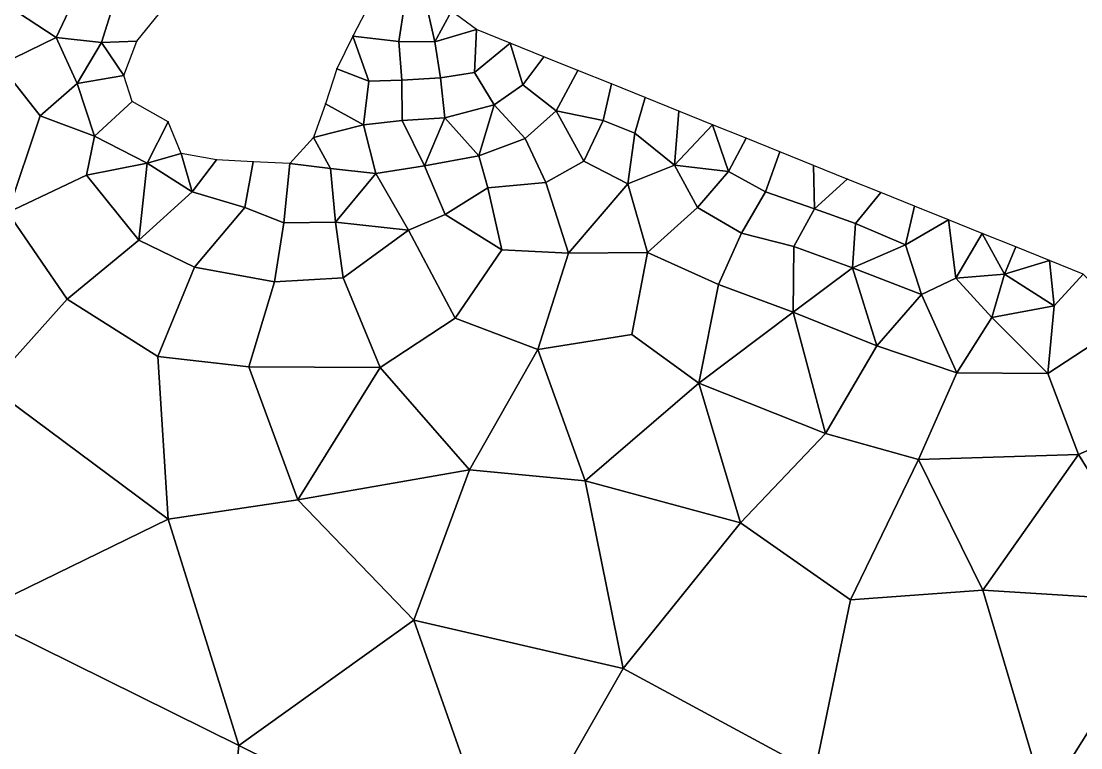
# Model space of a CAD drawing. Extents: x 380827 to 407438, y 6452886 to 6483357.
# Drawn here: x 391871.8 to 392162.9, y 6463290.2 to 6463489.9 of the extents above; entities that cross this region are included whole.
import ezdxf

# ---------------------------------------------------------------- set-up
doc = ezdxf.new("R2010")
doc.units = 0
for name, color, linetype in [('MESH_BOUND', 25, 'CONTINUOUS'), ('MESH_ELEMS', 18, 'CONTINUOUS'), ('MESH_NDSTRNGS', 17, 'CONTINUOUS'), ('MESH_NODES', 18, 'CONTINUOUS')]:
    doc.layers.add(name, color=color, linetype=linetype)

msp = doc.modelspace()

# ---------------------------------------------------------------- linework, layer by layer
at = {"layer": 'MESH_BOUND', "color": 25}
for points in [[(391967.556, 6463494.73, -2), (391962.907, 6463485.79, -2)], [(391996.884, 6463487.56, -2), (391989.96, 6463492.6, -2)], [(391903.577, 6463484.42, -2), (391909.829, 6463492.22, -2)], [(392006.141, 6463483.83, -2), (391996.884, 6463487.56, -2)], [(391900, 6463475, -2), (391903.577, 6463484.42, -2)], [(391962.907, 6463485.79, -2), (391958.453, 6463476.77, -2)], [(392015.397, 6463480.1, -2), (392006.141, 6463483.83, -2)], [(392024.654, 6463476.37, -2), (392015.397, 6463480.1, -2)], [(391958.453, 6463476.77, -2), (391955.356, 6463467.2, -2)], [(392033.91, 6463472.64, -1.19), (392024.654, 6463476.37, -2)], [(391902.3, 6463467.8, -2), (391900, 6463475, -2)], [(392043.166, 6463468.91, -1.167), (392033.91, 6463472.64, -1.19)], [(391912.2, 6463462.2, -2), (391902.3, 6463467.8, -2)], [(391955.356, 6463467.2, -2), (391952.104, 6463457.89, -2)], [(392052.423, 6463465.18, -1.145), (392043.166, 6463468.91, -1.167)], [(392061.679, 6463461.44, -1.122), (392052.423, 6463465.18, -1.145)], [(391915.723, 6463453.52, -2), (391912.2, 6463462.2, -2)], [(392070.936, 6463457.71, -1.099), (392061.679, 6463461.44, -1.122)], [(391952.104, 6463457.89, -2), (391945.543, 6463450.75, -2)], [(392080.192, 6463453.98, -1.076), (392070.936, 6463457.71, -1.099)], [(391925.413, 6463451.76, -2), (391915.723, 6463453.52, -2)], [(392089.449, 6463450.25, -1.053), (392080.192, 6463453.98, -1.076)], [(391935.479, 6463451.27, -2), (391925.413, 6463451.76, -2)], [(391945.543, 6463450.75, -2), (391935.479, 6463451.27, -2)], [(392098.705, 6463446.52, -1.031), (392089.449, 6463450.25, -1.053)], [(392107.961, 6463442.79, -1.008), (392098.705, 6463446.52, -1.031)], [(392117.218, 6463439.06, -0.985), (392107.961, 6463442.79, -1.008)], [(392126.474, 6463435.33, -0.962), (392117.218, 6463439.06, -0.985)], [(392135.731, 6463431.59, -0.94), (392126.474, 6463435.33, -0.962)], [(392144.987, 6463427.86, -0.917), (392135.731, 6463431.59, -0.94)], [(392154.244, 6463424.13, -0.894), (392144.987, 6463427.86, -0.917)], [(392163.5, 6463420.4, -0.871), (392154.244, 6463424.13, -0.894)]]:
    msp.add_polyline3d(points, dxfattribs=at)
at = {"layer": 'MESH_ELEMS', "color": 178}
for points in [[(391887.322, 6463498.07, -2), (391875.729, 6463507.9, -2), (391865.601, 6463495.66, -2), (391881.415, 6463485.38, -2)], [(391865.601, 6463495.66, -2), (391865.9, 6463477.93, -2), (391881.415, 6463485.38, -2), (391865.601, 6463495.66, -2)], [(391887.322, 6463498.07, -2), (391881.415, 6463485.38, -2), (391893.865, 6463484.05, -2), (391897.412, 6463495.35, -2)], [(391975.563, 6463484.3, -2), (391985.454, 6463484.2, -2), (391982.528, 6463496.75, -2), (391977.085, 6463494.42, -2)], [(391989.96, 6463492.6, -2), (391982.528, 6463496.75, -2), (391985.454, 6463484.2, -2), (391989.96, 6463492.6, -2)], [(391903.577, 6463484.42, -2), (391909.829, 6463492.22, -2), (391897.412, 6463495.35, -2), (391893.865, 6463484.05, -2)], [(391975.563, 6463484.3, -2), (391977.085, 6463494.42, -2), (391967.556, 6463494.73, -2), (391962.907, 6463485.79, -2)], [(391989.96, 6463492.6, -2), (391985.454, 6463484.2, -2), (391996.884, 6463487.56, -2), (391989.96, 6463492.6, -2)], [(391985.454, 6463484.2, -2), (391986.995, 6463474.28, -2), (391996.328, 6463475.76, -2), (391996.884, 6463487.56, -2)], [(391996.884, 6463487.56, -2), (391996.328, 6463475.76, -2), (392006.141, 6463483.83, -2), (391996.884, 6463487.56, -2)], [(391876.977, 6463463.88, -2), (391887.148, 6463472.79, -2), (391881.415, 6463485.38, -2), (391865.9, 6463477.93, -2)], [(391887.148, 6463472.79, -2), (391893.865, 6463484.05, -2), (391881.415, 6463485.38, -2), (391887.148, 6463472.79, -2)], [(391893.865, 6463484.05, -2), (391887.148, 6463472.79, -2), (391900, 6463475, -2), (391893.865, 6463484.05, -2)], [(391893.865, 6463484.05, -2), (391900, 6463475, -2), (391903.577, 6463484.42, -2), (391893.865, 6463484.05, -2)], [(391967.273, 6463473.43, -2), (391962.907, 6463485.79, -2), (391958.453, 6463476.77, -2), (391967.273, 6463473.43, -2)], [(391975.563, 6463484.3, -2), (391962.907, 6463485.79, -2), (391967.273, 6463473.43, -2), (391976.321, 6463473.69, -2)], [(391985.454, 6463484.2, -2), (391975.563, 6463484.3, -2), (391976.321, 6463473.69, -2), (391986.995, 6463474.28, -2)], [(392009.567, 6463472.36, -2), (392006.141, 6463483.83, -2), (391996.328, 6463475.76, -2), (392001.753, 6463466.95, -2)], [(392009.567, 6463472.36, -2), (392015.397, 6463480.1, -2), (392006.141, 6463483.83, -2), (392009.567, 6463472.36, -2)], [(392018.747, 6463465.3, -2), (392024.654, 6463476.37, -2), (392015.397, 6463480.1, -2), (392009.567, 6463472.36, -2)], [(391868.124, 6463437.34, -2), (391876.977, 6463463.88, -2), (391865.9, 6463477.93, -2), (391847.146, 6463462.39, -2)], [(391955.356, 6463467.2, -2), (391965.831, 6463461.38, -2), (391967.273, 6463473.43, -2), (391958.453, 6463476.77, -2)], [(391986.995, 6463474.28, -2), (391988.118, 6463463.33, -2), (392001.753, 6463466.95, -2), (391996.328, 6463475.76, -2)], [(392031.614, 6463462.59, -1.194), (392033.91, 6463472.64, -1.19), (392024.654, 6463476.37, -2), (392018.747, 6463465.3, -2)], [(391876.977, 6463463.88, -2), (391891.888, 6463458.31, -2), (391887.148, 6463472.79, -2), (391876.977, 6463463.88, -2)], [(391887.148, 6463472.79, -2), (391891.888, 6463458.31, -2), (391902.3, 6463467.8, -2), (391900, 6463475, -2)], [(391976.443, 6463462.61, -2), (391976.321, 6463473.69, -2), (391967.273, 6463473.43, -2), (391965.831, 6463461.38, -2)], [(391986.995, 6463474.28, -2), (391976.321, 6463473.69, -2), (391976.443, 6463462.61, -2), (391988.118, 6463463.33, -2)], [(392010.245, 6463457.69, -2), (392018.747, 6463465.3, -2), (392009.567, 6463472.36, -2), (392001.753, 6463466.95, -2)], [(392031.614, 6463462.59, -1.194), (392040.359, 6463459.14, -1.173), (392043.166, 6463468.91, -1.167), (392033.91, 6463472.64, -1.19)], [(391891.888, 6463458.31, -2), (391906.392, 6463450.85, -2), (391912.2, 6463462.2, -2), (391902.3, 6463467.8, -2)], [(391965.831, 6463461.38, -2), (391955.356, 6463467.2, -2), (391952.104, 6463457.89, -2), (391965.831, 6463461.38, -2)], [(392001.753, 6463466.95, -2), (391988.118, 6463463.33, -2), (391997.454, 6463452.88, -2), (392001.753, 6463466.95, -2)], [(392001.753, 6463466.95, -2), (391997.454, 6463452.88, -2), (392010.245, 6463457.69, -2), (392001.753, 6463466.95, -2)], [(392040.359, 6463459.14, -1.173), (392051.202, 6463450.31, -1.146), (392052.423, 6463465.18, -1.145), (392043.166, 6463468.91, -1.167)], [(391889.737, 6463447.59, -2), (391891.888, 6463458.31, -2), (391876.977, 6463463.88, -2), (391868.124, 6463437.34, -2)], [(392010.245, 6463457.69, -2), (392015.871, 6463445.58, -2), (392026.367, 6463451.42, -1.204), (392018.747, 6463465.3, -2)], [(392026.367, 6463451.42, -1.204), (392031.614, 6463462.59, -1.194), (392018.747, 6463465.3, -2), (392026.367, 6463451.42, -1.204)], [(392052.423, 6463465.18, -1.145), (392051.202, 6463450.31, -1.146), (392061.679, 6463461.44, -1.122), (392052.423, 6463465.18, -1.145)], [(391915.723, 6463453.52, -2), (391912.2, 6463462.2, -2), (391906.392, 6463450.85, -2), (391915.723, 6463453.52, -2)], [(391956.735, 6463449.4, -2), (391969.247, 6463448.05, -2), (391965.831, 6463461.38, -2), (391952.104, 6463457.89, -2)], [(391976.443, 6463462.61, -2), (391965.831, 6463461.38, -2), (391969.247, 6463448.05, -2), (391982.603, 6463450.11, -2)], [(391976.443, 6463462.61, -2), (391982.603, 6463450.11, -2), (391988.118, 6463463.33, -2), (391976.443, 6463462.61, -2)], [(391997.454, 6463452.88, -2), (391988.118, 6463463.33, -2), (391982.603, 6463450.11, -2), (391997.454, 6463452.88, -2)], [(392040.359, 6463459.14, -1.173), (392031.614, 6463462.59, -1.194), (392026.367, 6463451.42, -1.204), (392038.396, 6463445.19, -1.176)], [(392051.202, 6463450.31, -1.146), (392066.113, 6463448.57, -1.11), (392061.679, 6463461.44, -1.122), (392051.202, 6463450.31, -1.146)], [(392066.113, 6463448.57, -1.11), (392070.936, 6463457.71, -1.099), (392061.679, 6463461.44, -1.122), (392066.113, 6463448.57, -1.11)], [(391889.737, 6463447.59, -2), (391906.392, 6463450.85, -2), (391891.888, 6463458.31, -2), (391889.737, 6463447.59, -2)], [(391956.735, 6463449.4, -2), (391952.104, 6463457.89, -2), (391945.543, 6463450.75, -2), (391956.735, 6463449.4, -2)], [(392015.871, 6463445.58, -2), (392010.245, 6463457.69, -2), (391997.454, 6463452.88, -2), (391999.959, 6463444.06, -2)], [(392040.359, 6463459.14, -1.173), (392038.396, 6463445.19, -1.176), (392051.202, 6463450.31, -1.146), (392040.359, 6463459.14, -1.173)], [(392080.192, 6463453.98, -1.076), (392070.936, 6463457.71, -1.099), (392066.113, 6463448.57, -1.11), (392076.279, 6463442.96, -1.085)], [(391918.774, 6463442.96, -2), (391915.723, 6463453.52, -2), (391906.392, 6463450.85, -2), (391918.774, 6463442.96, -2)], [(391915.723, 6463453.52, -2), (391918.774, 6463442.96, -2), (391925.413, 6463451.76, -2), (391915.723, 6463453.52, -2)], [(391997.454, 6463452.88, -2), (391982.603, 6463450.11, -2), (391988.223, 6463436.74, -2), (391999.959, 6463444.06, -2)], [(392089.449, 6463450.25, -1.053), (392080.192, 6463453.98, -1.076), (392076.279, 6463442.96, -1.085), (392089.683, 6463438.31, -1.052)], [(391906.392, 6463450.85, -2), (391889.737, 6463447.59, -2), (391904.133, 6463429.71, -2), (391906.392, 6463450.85, -2)], [(391904.133, 6463429.71, -2), (391918.774, 6463442.96, -2), (391906.392, 6463450.85, -2), (391904.133, 6463429.71, -2)], [(391933.241, 6463438.69, -2), (391935.479, 6463451.27, -2), (391925.413, 6463451.76, -2), (391918.774, 6463442.96, -2)], [(391935.479, 6463451.27, -2), (391933.241, 6463438.69, -2), (391943.917, 6463434.48, -2), (391945.543, 6463450.75, -2)], [(391943.917, 6463434.48, -2), (391958.122, 6463434.67, -2), (391956.735, 6463449.4, -2), (391945.543, 6463450.75, -2)], [(391969.247, 6463448.05, -2), (391956.735, 6463449.4, -2), (391958.122, 6463434.67, -2), (391969.247, 6463448.05, -2)], [(391982.603, 6463450.11, -2), (391969.247, 6463448.05, -2), (391978.132, 6463432.44, -2), (391988.223, 6463436.74, -2)], [(392022.128, 6463426.16, -1.21), (392038.396, 6463445.19, -1.176), (392026.367, 6463451.42, -1.204), (392015.871, 6463445.58, -2)], [(392057.591, 6463438.69, -1.13), (392051.202, 6463450.31, -1.146), (392038.396, 6463445.19, -1.176), (392043.803, 6463426.35, -1.16)], [(392051.202, 6463450.31, -1.146), (392057.591, 6463438.69, -1.13), (392066.113, 6463448.57, -1.11), (392051.202, 6463450.31, -1.146)], [(392089.449, 6463450.25, -1.053), (392089.683, 6463438.31, -1.052), (392098.705, 6463446.52, -1.031), (392089.449, 6463450.25, -1.053)], [(391884.412, 6463413.49, -2), (391904.133, 6463429.71, -2), (391889.737, 6463447.59, -2), (391868.124, 6463437.34, -2)], [(391978.132, 6463432.44, -2), (391969.247, 6463448.05, -2), (391958.122, 6463434.67, -2), (391978.132, 6463432.44, -2)], [(392069.657, 6463431.62, -1.1), (392076.279, 6463442.96, -1.085), (392066.113, 6463448.57, -1.11), (392057.591, 6463438.69, -1.13)], [(392100.945, 6463434.26, -1.024), (392107.961, 6463442.79, -1.008), (392098.705, 6463446.52, -1.031), (392089.683, 6463438.31, -1.052)], [(392003.854, 6463427.02, -2), (391999.959, 6463444.06, -2), (391988.223, 6463436.74, -2), (392003.854, 6463427.02, -2)], [(392003.854, 6463427.02, -2), (392022.128, 6463426.16, -1.21), (392015.871, 6463445.58, -2), (391999.959, 6463444.06, -2)], [(392022.128, 6463426.16, -1.21), (392043.803, 6463426.35, -1.16), (392038.396, 6463445.19, -1.176), (392022.128, 6463426.16, -1.21)], [(391919.375, 6463422.33, -2), (391933.241, 6463438.69, -2), (391918.774, 6463442.96, -2), (391904.133, 6463429.71, -2)], [(392084.033, 6463427.99, -1.065), (392089.683, 6463438.31, -1.052), (392076.279, 6463442.96, -1.085), (392069.657, 6463431.62, -1.1)], [(392114.68, 6463428.4, -0.99), (392117.218, 6463439.06, -0.985), (392107.961, 6463442.79, -1.008), (392100.945, 6463434.26, -1.024)], [(391884.412, 6463413.49, -2), (391868.124, 6463437.34, -2), (391835.367, 6463423.42, -2), (391863.021, 6463389.59, -2)], [(391941.398, 6463418.3, -2), (391943.917, 6463434.48, -2), (391933.241, 6463438.69, -2), (391919.375, 6463422.33, -2)], [(392063.353, 6463417.57, -1.114), (392069.657, 6463431.62, -1.1), (392057.591, 6463438.69, -1.13), (392043.803, 6463426.35, -1.16)], [(392084.033, 6463427.99, -1.065), (392100.119, 6463422.13, -1.025), (392100.945, 6463434.26, -1.024), (392089.683, 6463438.31, -1.052)], [(392117.218, 6463439.06, -0.985), (392114.68, 6463428.4, -0.99), (392126.474, 6463435.33, -0.962), (392117.218, 6463439.06, -0.985)], [(391958.122, 6463434.67, -2), (391943.917, 6463434.48, -2), (391941.398, 6463418.3, -2), (391960.219, 6463419.39, -2)], [(391960.219, 6463419.39, -2), (391978.132, 6463432.44, -2), (391958.122, 6463434.67, -2), (391960.219, 6463419.39, -2)], [(391991.033, 6463408.31, -2), (392003.854, 6463427.02, -2), (391988.223, 6463436.74, -2), (391978.132, 6463432.44, -2)], [(392128.561, 6463419.27, -0.956), (392126.474, 6463435.33, -0.962), (392114.68, 6463428.4, -0.99), (392119.135, 6463414.83, -0.978)], [(392128.561, 6463419.27, -0.956), (392135.731, 6463431.59, -0.94), (392126.474, 6463435.33, -0.962), (392128.561, 6463419.27, -0.956)], [(391991.033, 6463408.31, -2), (391978.132, 6463432.44, -2), (391960.219, 6463419.39, -2), (391970.368, 6463394.76, -2)], [(392063.353, 6463417.57, -1.114), (392083.841, 6463409.96, -1.063), (392084.033, 6463427.99, -1.065), (392069.657, 6463431.62, -1.1)], [(392100.119, 6463422.13, -1.025), (392114.68, 6463428.4, -0.99), (392100.945, 6463434.26, -1.024), (392100.119, 6463422.13, -1.025)], [(392128.561, 6463419.27, -0.956), (392141.895, 6463420.34, -0.924), (392135.731, 6463431.59, -0.94), (392128.561, 6463419.27, -0.956)], [(392135.731, 6463431.59, -0.94), (392141.895, 6463420.34, -0.924), (392144.987, 6463427.86, -0.917), (392135.731, 6463431.59, -0.94)], [(391909.352, 6463397.71, -2), (391919.375, 6463422.33, -2), (391904.133, 6463429.71, -2), (391884.412, 6463413.49, -2)], [(392013.677, 6463399.7, -2), (392022.128, 6463426.16, -1.21), (392003.854, 6463427.02, -2), (391991.033, 6463408.31, -2)], [(392039.549, 6463403.76, -1.167), (392043.803, 6463426.35, -1.16), (392022.128, 6463426.16, -1.21), (392013.677, 6463399.7, -2)], [(392063.353, 6463417.57, -1.114), (392043.803, 6463426.35, -1.16), (392039.549, 6463403.76, -1.167), (392057.955, 6463390.39, -1.122)], [(392100.119, 6463422.13, -1.025), (392084.033, 6463427.99, -1.065), (392083.841, 6463409.96, -1.063), (392100.119, 6463422.13, -1.025)], [(392119.135, 6463414.83, -0.978), (392114.68, 6463428.4, -0.99), (392100.119, 6463422.13, -1.025), (392119.135, 6463414.83, -0.978)], [(392144.987, 6463427.86, -0.917), (392141.895, 6463420.34, -0.924), (392154.244, 6463424.13, -0.894), (392144.987, 6463427.86, -0.917)], [(392154.244, 6463424.13, -0.894), (392141.895, 6463420.34, -0.924), (392155.552, 6463411.72, -0.89), (392154.244, 6463424.13, -0.894)], [(392154.244, 6463424.13, -0.894), (392155.552, 6463411.72, -0.89), (392163.5, 6463420.4, -0.871), (392154.244, 6463424.13, -0.894)], [(391934.309, 6463394.94, -2), (391941.398, 6463418.3, -2), (391919.375, 6463422.33, -2), (391909.352, 6463397.71, -2)], [(392106.829, 6463400.7, -1.007), (392100.119, 6463422.13, -1.025), (392083.841, 6463409.96, -1.063), (392106.829, 6463400.7, -1.007)], [(392106.829, 6463400.7, -1.007), (392119.135, 6463414.83, -0.978), (392100.119, 6463422.13, -1.025), (392106.829, 6463400.7, -1.007)], [(392128.561, 6463419.27, -0.956), (392138.391, 6463408.5, -0.931), (392141.895, 6463420.34, -0.924), (392128.561, 6463419.27, -0.956)], [(392155.552, 6463411.72, -0.89), (392141.895, 6463420.34, -0.924), (392138.391, 6463408.5, -0.931), (392155.552, 6463411.72, -0.89)], [(392176.039, 6463407.65, -0.84), (392163.5, 6463420.4, -0.871), (392155.552, 6463411.72, -0.89), (392153.762, 6463393.04, -0.892)], [(391934.309, 6463394.94, -2), (391970.368, 6463394.76, -2), (391960.219, 6463419.39, -2), (391941.398, 6463418.3, -2)], [(392063.353, 6463417.57, -1.114), (392057.955, 6463390.39, -1.122), (392083.841, 6463409.96, -1.063), (392063.353, 6463417.57, -1.114)], [(392138.391, 6463408.5, -0.931), (392128.561, 6463419.27, -0.956), (392119.135, 6463414.83, -0.978), (392128.819, 6463393.28, -0.953)], [(392106.829, 6463400.7, -1.007), (392128.819, 6463393.28, -0.953), (392119.135, 6463414.83, -0.978), (392106.829, 6463400.7, -1.007)], [(391912.119, 6463353.06, -2), (391909.352, 6463397.71, -2), (391884.412, 6463413.49, -2), (391863.021, 6463389.59, -2)], [(392138.391, 6463408.5, -0.931), (392153.762, 6463393.04, -0.892), (392155.552, 6463411.72, -0.89), (392138.391, 6463408.5, -0.931)], [(391994.965, 6463366.63, -2), (392013.677, 6463399.7, -2), (391991.033, 6463408.31, -2), (391970.368, 6463394.76, -2)], [(392083.841, 6463409.96, -1.063), (392057.955, 6463390.39, -1.122), (392092.726, 6463376.62, -1.039), (392083.841, 6463409.96, -1.063)], [(392083.841, 6463409.96, -1.063), (392092.726, 6463376.62, -1.039), (392106.829, 6463400.7, -1.007), (392083.841, 6463409.96, -1.063)], [(392153.762, 6463393.04, -0.892), (392138.391, 6463408.5, -0.931), (392128.819, 6463393.28, -0.953), (392153.762, 6463393.04, -0.892)], [(392189.624, 6463382.78, -0.826), (392176.039, 6463407.65, -0.84), (392153.762, 6463393.04, -0.892), (392162.221, 6463370.82, -0.87)], [(392026.699, 6463363.61, -1.19), (392057.955, 6463390.39, -1.122), (392039.549, 6463403.76, -1.167), (392013.677, 6463399.7, -2)], [(391994.965, 6463366.63, -2), (392026.699, 6463363.61, -1.19), (392013.677, 6463399.7, -2), (391994.965, 6463366.63, -2)], [(392118.256, 6463369.45, -0.976), (392128.819, 6463393.28, -0.953), (392106.829, 6463400.7, -1.007), (392092.726, 6463376.62, -1.039)], [(391912.119, 6463353.06, -2), (391947.819, 6463358.35, -2), (391934.309, 6463394.94, -2), (391909.352, 6463397.71, -2)], [(391970.368, 6463394.76, -2), (391934.309, 6463394.94, -2), (391947.819, 6463358.35, -2), (391970.368, 6463394.76, -2)], [(391994.965, 6463366.63, -2), (391970.368, 6463394.76, -2), (391947.819, 6463358.35, -2), (391994.965, 6463366.63, -2)], [(392162.221, 6463370.82, -0.87), (392153.762, 6463393.04, -0.892), (392128.819, 6463393.28, -0.953), (392118.256, 6463369.45, -0.976)], [(391912.119, 6463353.06, -2), (391863.021, 6463389.59, -2), (391858.612, 6463326.95, -1.554), (391912.119, 6463353.06, -2)], [(392026.699, 6463363.61, -1.19), (392069.335, 6463352.06, -1.09), (392057.955, 6463390.39, -1.122), (392026.699, 6463363.61, -1.19)], [(392057.955, 6463390.39, -1.122), (392069.335, 6463352.06, -1.09), (392092.726, 6463376.62, -1.039), (392057.955, 6463390.39, -1.122)], [(392187.31, 6463330.32, -0.83), (392214.71, 6463368.88, -0.798), (392189.624, 6463382.78, -0.826), (392162.221, 6463370.82, -0.87)], [(392099.586, 6463330.89, -1.018), (392118.256, 6463369.45, -0.976), (392092.726, 6463376.62, -1.039), (392069.335, 6463352.06, -1.09)], [(392135.992, 6463333.56, -0.93), (392162.221, 6463370.82, -0.87), (392118.256, 6463369.45, -0.976), (392135.992, 6463333.56, -0.93)], [(392135.992, 6463333.56, -0.93), (392187.31, 6463330.32, -0.83), (392162.221, 6463370.82, -0.87), (392135.992, 6463333.56, -0.93)], [(392118.256, 6463369.45, -0.976), (392099.586, 6463330.89, -1.018), (392135.992, 6463333.56, -0.93), (392118.256, 6463369.45, -0.976)], [(391947.819, 6463358.35, -2), (391979.655, 6463325.27, -2), (391994.965, 6463366.63, -2), (391947.819, 6463358.35, -2)], [(391979.655, 6463325.27, -2), (392037.14, 6463312.01, -1.158), (392026.699, 6463363.61, -1.19), (391994.965, 6463366.63, -2)], [(392026.699, 6463363.61, -1.19), (392037.14, 6463312.01, -1.158), (392069.335, 6463352.06, -1.09), (392026.699, 6463363.61, -1.19)], [(391931.525, 6463290.87, -1.389), (391979.655, 6463325.27, -2), (391947.819, 6463358.35, -2), (391912.119, 6463353.06, -2)], [(391912.119, 6463353.06, -2), (391858.612, 6463326.95, -1.554), (391931.525, 6463290.87, -1.389), (391912.119, 6463353.06, -2)], [(392089.798, 6463283.5, -1.033), (392099.586, 6463330.89, -1.018), (392069.335, 6463352.06, -1.09), (392037.14, 6463312.01, -1.158)], [(392135.992, 6463333.56, -0.93), (392099.586, 6463330.89, -1.018), (392089.798, 6463283.5, -1.033), (392153.06, 6463275.84, -0.884)], [(392153.06, 6463275.84, -0.884), (392187.31, 6463330.32, -0.83), (392135.992, 6463333.56, -0.93), (392153.06, 6463275.84, -0.884)], [(392187.31, 6463330.32, -0.83), (392153.06, 6463275.84, -0.884), (392229.381, 6463267.38, -0.784), (392187.31, 6463330.32, -0.83)], [(391858.612, 6463326.95, -1.554), (391846.155, 6463211.03, -1.48), (391919.567, 6463174.84, -1.356), (391931.525, 6463290.87, -1.389)], [(391979.655, 6463325.27, -2), (391931.525, 6463290.87, -1.389), (392004.439, 6463254.78, -1.224), (391979.655, 6463325.27, -2)], [(392037.14, 6463312.01, -1.158), (391979.655, 6463325.27, -2), (392004.439, 6463254.78, -1.224), (392037.14, 6463312.01, -1.158)], [(392004.439, 6463254.78, -1.224), (392080.668, 6463234.2, -1.046), (392089.798, 6463283.5, -1.033), (392037.14, 6463312.01, -1.158)], [(391931.525, 6463290.87, -1.389), (391919.567, 6463174.84, -1.356), (391992.979, 6463138.65, -1.19), (392004.439, 6463254.78, -1.224)]]:
    msp.add_3dface(points, dxfattribs=at)
at = {"layer": 'MESH_NDSTRNGS', "color": 17}
for points in [[(392018.747, 6463465.3, -2), (392024.654, 6463476.37, -2)], [(392010.245, 6463457.69, -2), (392018.747, 6463465.3, -2)], [(391997.454, 6463452.88, -2), (392010.245, 6463457.69, -2)], [(391999.959, 6463444.06, -2), (391997.454, 6463452.88, -2)], [(391868.124, 6463437.34, -2), (391889.737, 6463447.59, -2)], [(391889.737, 6463447.59, -2), (391904.133, 6463429.71, -2)], [(391988.223, 6463436.74, -2), (391999.959, 6463444.06, -2)], [(391978.132, 6463432.44, -2), (391988.223, 6463436.74, -2)], [(391960.219, 6463419.39, -2), (391978.132, 6463432.44, -2)], [(391904.133, 6463429.71, -2), (391919.375, 6463422.33, -2)], [(391919.375, 6463422.33, -2), (391941.398, 6463418.3, -2)], [(391941.398, 6463418.3, -2), (391960.219, 6463419.39, -2)]]:
    msp.add_polyline3d(points, dxfattribs=at)
for p in [(392024.654, 6463476.37, -2), (392018.747, 6463465.3, -2), (392010.245, 6463457.69, -2), (391997.454, 6463452.88, -2), (391889.737, 6463447.59, -2), (391999.959, 6463444.06, -2), (391988.223, 6463436.74, -2), (391978.132, 6463432.44, -2), (391904.133, 6463429.71, -2), (391919.375, 6463422.33, -2), (391941.398, 6463418.3, -2), (391960.219, 6463419.39, -2)]:
    msp.add_point(p, dxfattribs=at)
at = {"layer": 'MESH_NODES', "color": 18}
for p in [(391996.884, 6463487.56, -2), (391881.415, 6463485.38, -2), (391893.865, 6463484.05, -2), (391903.577, 6463484.42, -2), (391962.907, 6463485.79, -2), (391975.563, 6463484.3, -2), (391985.454, 6463484.2, -2), (392006.141, 6463483.83, -2), (392015.397, 6463480.1, -2), (391958.453, 6463476.77, -2), (391996.328, 6463475.76, -2), (392024.654, 6463476.37, -2), (391887.148, 6463472.79, -2), (391900, 6463475, -2), (391967.273, 6463473.43, -2), (391976.321, 6463473.69, -2), (391986.995, 6463474.28, -2), (392009.567, 6463472.36, -2), (392033.91, 6463472.64, -1.19), (391902.3, 6463467.8, -2), (391955.356, 6463467.2, -2), (392001.753, 6463466.95, -2), (392043.166, 6463468.91, -1.167), (391876.977, 6463463.88, -2), (392018.747, 6463465.3, -2), (392052.423, 6463465.18, -1.145), (391912.2, 6463462.2, -2), (391965.831, 6463461.38, -2), (391976.443, 6463462.61, -2), (391988.118, 6463463.33, -2), (392031.614, 6463462.59, -1.194), (392061.679, 6463461.44, -1.122), (391891.888, 6463458.31, -2), (391952.104, 6463457.89, -2), (392010.245, 6463457.69, -2), (392040.359, 6463459.14, -1.173), (392070.936, 6463457.71, -1.099), (391915.723, 6463453.52, -2), (391997.454, 6463452.88, -2), (392080.192, 6463453.98, -1.076), (391906.392, 6463450.85, -2), (391925.413, 6463451.76, -2), (391935.479, 6463451.27, -2), (391945.543, 6463450.75, -2), (391956.735, 6463449.4, -2), (391982.603, 6463450.11, -2), (392026.367, 6463451.42, -1.204), (392051.202, 6463450.31, -1.146), (392089.449, 6463450.25, -1.053), (391889.737, 6463447.59, -2), (391969.247, 6463448.05, -2), (392066.113, 6463448.57, -1.11), (392098.705, 6463446.52, -1.031), (391999.959, 6463444.06, -2), (392015.871, 6463445.58, -2), (392038.396, 6463445.19, -1.176), (391918.774, 6463442.96, -2), (392076.279, 6463442.96, -1.085), (392107.961, 6463442.79, -1.008), (391933.241, 6463438.69, -2), (392057.591, 6463438.69, -1.13), (392089.683, 6463438.31, -1.052), (392117.218, 6463439.06, -0.985), (391943.917, 6463434.48, -2), (391958.122, 6463434.67, -2), (391988.223, 6463436.74, -2), (392126.474, 6463435.33, -0.962), (391978.132, 6463432.44, -2), (392069.657, 6463431.62, -1.1), (392100.945, 6463434.26, -1.024), (392135.731, 6463431.59, -0.94), (391904.133, 6463429.71, -2), (392003.854, 6463427.02, -2), (392022.128, 6463426.16, -1.21), (392043.803, 6463426.35, -1.16), (392084.033, 6463427.99, -1.065), (392114.68, 6463428.4, -0.99), (392144.987, 6463427.86, -0.917), (392154.244, 6463424.13, -0.894), (391919.375, 6463422.33, -2), (392100.119, 6463422.13, -1.025), (392141.895, 6463420.34, -0.924), (391941.398, 6463418.3, -2), (391960.219, 6463419.39, -2), (392063.353, 6463417.57, -1.114), (392128.561, 6463419.27, -0.956), (392119.135, 6463414.83, -0.978), (391884.412, 6463413.49, -2), (392155.552, 6463411.72, -0.89), (391991.033, 6463408.31, -2), (392083.841, 6463409.96, -1.063), (392138.391, 6463408.5, -0.931), (392039.549, 6463403.76, -1.167), (392013.677, 6463399.7, -2), (392106.829, 6463400.7, -1.007), (391909.352, 6463397.71, -2), (391934.309, 6463394.94, -2), (391970.368, 6463394.76, -2), (392128.819, 6463393.28, -0.953), (392153.762, 6463393.04, -0.892), (392057.955, 6463390.39, -1.122), (392092.726, 6463376.62, -1.039), (392162.221, 6463370.82, -0.87), (392118.256, 6463369.45, -0.976), (391994.965, 6463366.63, -2), (392026.699, 6463363.61, -1.19), (391947.819, 6463358.35, -2), (391912.119, 6463353.06, -2), (392069.335, 6463352.06, -1.09), (392135.992, 6463333.56, -0.93), (392099.586, 6463330.89, -1.018), (391979.655, 6463325.27, -2), (392037.14, 6463312.01, -1.158), (391931.525, 6463290.87, -1.389)]:
    msp.add_point(p, dxfattribs=at)

doc.saveas('drawing.dxf')
